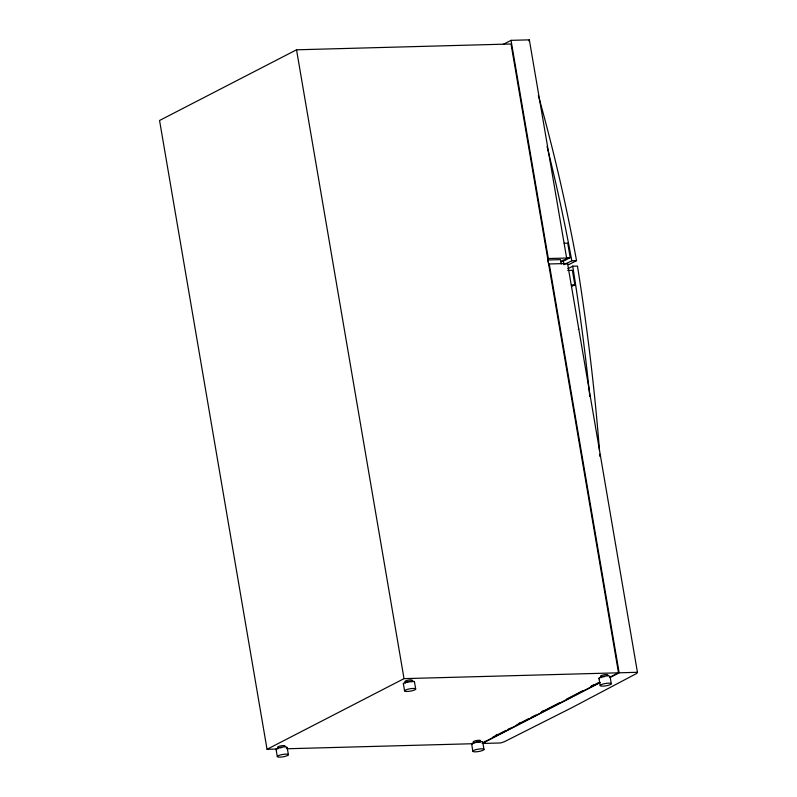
<?xml version="1.0" encoding="UTF-8"?>
<svg xmlns="http://www.w3.org/2000/svg" width="797" height="797" viewBox="0 0 797 797"><rect width="100%" height="100%" fill="white"/><g stroke="black" fill="none" stroke-linecap="round" stroke-linejoin="round"><path stroke-width="1.2" d="M560.829 261.894L564.884 259.712A11.816 2.521 -9.7 0 0 566.627 258.039L529.338 39.85L511.036 40.348L503.305 44.333M609.725 677.35L618.512 672.817L511.026 43.984L296.534 49.803L159.559 120.477L267.045 749.3L276.967 749.031M564.226 243.244L567.723 243.145L570.204 257.65L564.336 260.679L562.005 260.739M564.953 264.305L571.798 260.768L576.53 260.639A1583.131 1283.857 62.7 0 0 538.354 95.59M568.699 264.674L576.53 260.639M567.833 268.728L572.724 266.208L577.456 266.078A2074.312 1682.188 62.7 0 1 599.503 450.544M571.917 286.342L574.846 284.828L572.366 270.332L567.713 270.462M267.045 749.3L404.029 678.636L618.512 672.817M495.365 735.561L497.567 734.426M518.498 723.626L520.71 722.49M541.641 711.691L543.843 710.555M591.215 686.107L593.426 684.972M492.695 737.255L505.916 730.431M508.117 729.295L510.319 728.159M516.934 724.742L529.049 718.495M531.25 717.36L535.664 715.078M541.173 712.239L559.902 702.575M566.508 699.168L583.035 690.64M590.746 686.665L598.457 682.68M482.514 742.983L599.842 682.451M600.47 682.431L482.165 743.471L500.466 742.973A11.816 2.521 -9.7 0 0 505.368 741.21L572.107 707.557L635.697 673.973A11.816 2.521 -9.7 0 0 637.441 672.299L567.564 263.478L549.263 263.966L619.149 672.798L610.363 677.33M566.707 257.74L570.204 257.65M566.627 258.039L548.336 258.537L511.036 40.348M571.359 284.928L574.846 284.828M619.149 672.798L637.441 672.299M286.88 748.762L472.86 743.721M571.818 260.868L571.798 260.768A1576.954 1278.846 62.7 0 0 547.041 146.548M561.287 263.986L560.54 259.633L547.928 259.981L548.854 265.421M610.054 676.543L611.299 683.786A5.649 1.205 -9.7 0 1 602.791 686.167A5.649 1.205 -9.7 0 1 603.1 684.015A5.649 1.205 -9.7 0 1 611.299 683.786M598.926 678.277L600.161 685.53M484.974 741.23L485.104 741.957M482.763 742.216L483.998 749.459A5.649 1.205 -9.7 0 1 475.5 751.85A5.649 1.205 -9.7 0 1 475.799 749.688A5.649 1.205 -9.7 0 1 483.998 749.459M471.625 743.95L472.87 751.202M414.47 681.843L415.705 689.096A5.649 1.205 -9.7 0 1 407.207 691.477A5.649 1.205 -9.7 0 1 407.516 689.315A5.649 1.205 -9.7 0 1 415.705 689.096M296.534 49.803L404.029 678.636M403.342 683.577L404.577 690.83M287.169 747.516L288.414 754.769A5.649 1.205 -9.7 0 1 279.916 757.15A5.649 1.205 -9.7 0 1 280.215 754.988A5.649 1.205 -9.7 0 1 288.414 754.769M276.041 749.26L277.286 756.502M572.714 266.108L572.724 266.208A2068.195 1677.227 62.7 0 1 589.82 396.418M529.338 39.85A11.816 2.521 -9.7 0 1 528.76 40.786M567.564 263.478A11.816 2.521 -9.7 0 1 567.145 264.265M578.712 328.713A11.816 2.521 -9.7 0 1 578.293 329.5M403.481 683.876A5.649 1.205 -9.7 0 1 409.08 681.465A5.649 1.205 -9.7 0 1 414.231 682.192M405.334 681.814A3.746 0.797 -9.7 0 1 408.712 680.07A3.746 0.797 -9.7 0 1 411.74 680.817M405.304 683.487A3.746 0.797 -9.7 0 1 405.215 683.288M406.38 682.531A3.746 0.797 -9.7 0 1 408.064 682.063M409.02 681.883A3.746 0.797 -9.7 0 1 412.159 681.804M276.698 749.758A5.649 1.205 -9.7 0 1 281.789 747.138A5.649 1.205 -9.7 0 1 286.342 748.263M277.705 747.347A3.746 0.797 -9.7 0 1 281.899 745.683A3.746 0.797 -9.7 0 1 284.439 746.49M278.073 748.732A3.746 0.797 -9.7 0 1 278.472 748.473M279.867 747.955A3.746 0.797 -9.7 0 1 281.73 747.556M472.282 744.458A5.649 1.205 -9.7 0 1 476.646 741.957A5.649 1.205 -9.7 0 1 482.524 742.565M473.627 742.186A3.746 0.797 -9.7 0 1 477.005 740.443A3.746 0.797 -9.7 0 1 480.023 741.19M474.056 743.173A3.746 0.797 -9.7 0 1 475.45 742.655M476.347 742.435A3.746 0.797 -9.7 0 1 480.452 742.166M599.583 678.785A5.649 1.205 -9.7 0 1 603.937 676.284A5.649 1.205 -9.7 0 1 609.825 676.892M601.486 676.593A3.746 0.797 -9.7 0 1 601.426 675.507A3.746 0.797 -9.7 0 1 606.397 674.591A3.746 0.797 -9.7 0 1 607.324 675.507M600.948 677.749A3.746 0.797 -9.7 0 1 601.346 677.49M602.741 676.982A3.746 0.797 -9.7 0 1 604.604 676.583M563.081 259.961A1576.954 1278.846 62.7 0 1 563.967 264.803M599.782 454.131A2074.312 1682.188 62.7 0 1 599.962 456.522"/></g></svg>
